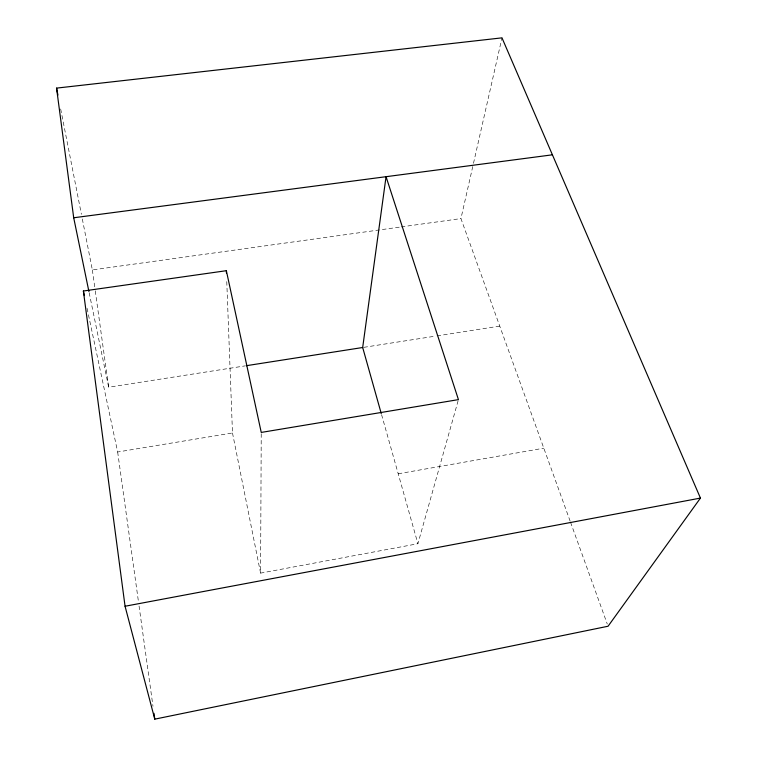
<?xml version="1.0" encoding="UTF-8"?>
<svg xmlns="http://www.w3.org/2000/svg" width="757" height="757" viewBox="0 0 757 757"><rect width="100%" height="100%" fill="white"/><g stroke="black" fill="none" stroke-linecap="round" stroke-linejoin="round"><path stroke-width="0.57" stroke-dasharray="3.79 2.84" d="M458.117 400.746L417.902 543.725L260.588 573.125L261.231 433.61M570.153 521.166L460.937 218.584L473.229 164.477M473.485 163.323L501.976 37.85M398.21 473.787L543.81 448.182M87.055 308.26L117.657 451.995L232.484 432.966L226.712 280.109M89.156 292.694L108.658 387.224L244.984 365.905M363.843 347.331L435.852 336.07M437.016 335.89L499.743 326.087M82.324 218.962L92.354 269.918L400.093 227.053M401.267 226.892L460.937 218.584M570.551 522.273L607.275 624.023M381.566 414.628L417.902 543.725M232.484 432.966L260.588 573.125M60.664 108.961L81.415 214.335M92.354 269.918L95.098 289.657M95.259 290.82L108.658 387.224M117.657 451.995L138.408 601.323M139.051 605.988L152.99 706.319"/><path stroke-width="1.14" d="M381.244 413.492L362.679 347.51L386.051 176.693L458.439 399.62L261.241 432.427L226.352 270.694L83.384 291.01L125.056 606.243L154.778 719.15L608.07 626.238L700.443 498.087L501.976 37.85L56.557 88.115L73.703 217.77L88.919 291.54M125.056 606.243L700.443 498.087M246.157 365.726L362.679 347.51M73.703 217.77L552.411 154.816M83.384 291.01L84.368 295.608M56.557 88.115L57.929 95.06M153.964 713.321L154.778 719.15M226.352 270.694L226.447 273.05"/></g></svg>
